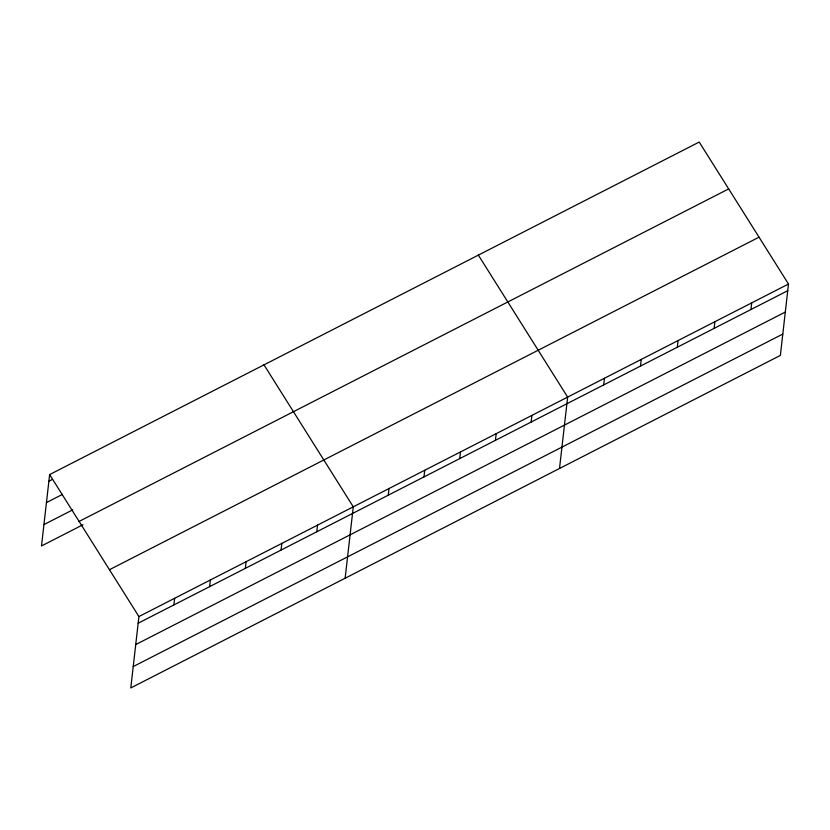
<?xml version="1.0" encoding="UTF-8"?>
<svg xmlns="http://www.w3.org/2000/svg" width="830" height="830" viewBox="0 0 830 830"><rect width="100%" height="100%" fill="white"/><g stroke="black" fill="none" stroke-linecap="round" stroke-linejoin="round"><path stroke-width="1.25" d="M49.634 474.584L138.921 616.566L130.787 687.946L780.366 355.416L788.5 284.036L699.213 142.054L49.634 474.584L41.5 545.964L82.99 524.726M173.885 604.935L174.642 598.274M209.617 586.644L210.374 579.983M245.338 568.353L246.095 561.702M281.069 550.062L281.827 543.411M316.801 531.771L317.558 525.12M345.145 578.209L353.279 506.829L263.992 364.847M388.253 495.199L389.011 488.538M423.974 476.908L424.732 470.257M459.706 458.617L460.463 451.966M495.427 440.336L496.184 433.675M531.159 422.045L531.916 415.384M559.513 468.483L567.647 397.103L478.36 255.111M603.69 384.913L604.448 378.252M640.501 366.072L641.258 359.411M677.311 347.22L678.068 340.57M714.122 328.379L714.879 321.729M750.932 309.538L751.69 302.888M48.877 481.234L52.332 479.46M46.439 502.596L62.572 494.338M43.938 524.601L72.75 509.848M79.099 521.437L728.678 188.908M109.456 569.712L759.035 237.183M138.921 616.566L788.5 284.036M138.164 623.216L787.743 290.697M135.726 644.578L785.305 312.049M133.215 666.583L782.804 334.065"/></g></svg>
